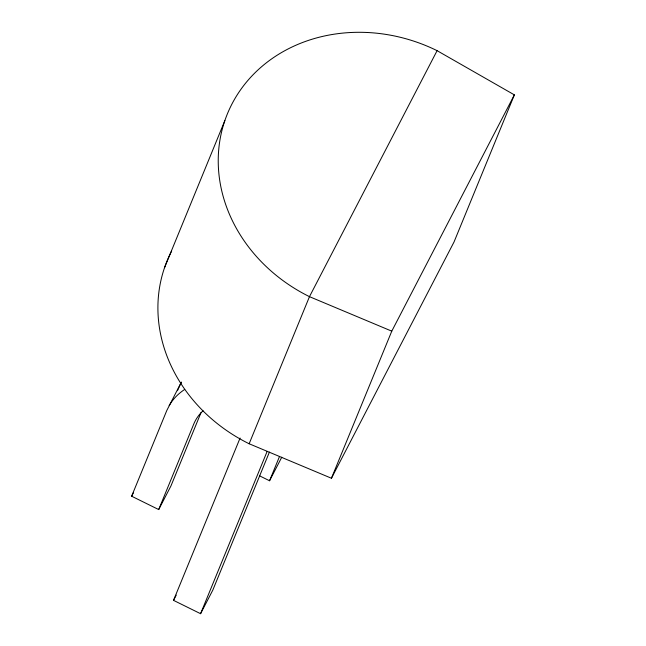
<?xml version="1.0" encoding="UTF-8"?>
<svg xmlns="http://www.w3.org/2000/svg" width="646" height="646" viewBox="0 0 646 646"><rect width="100%" height="100%" fill="white"/><g stroke="black" fill="none" stroke-linecap="round" stroke-linejoin="round"><path stroke-width="0.97" d="M164.52 267.719L224.848 120.616M201.019 412.6L170.915 486.01L158.698 509.565L131.631 496.217L166.781 410.525L181.381 382.085L177.472 390.693M158.698 509.565L193.752 424.075A160.507 76.599 27.4 0 1 203.07 410.743M269.414 452.095L212.792 590.145L200.575 613.7L173.516 600.352L240.086 438.045M249.146 443.762L309.474 296.659L437.1 50.671L514.369 94.873L454.033 241.975L331.446 478.25L249.146 443.762A157.681 138.438 22.3 0 1 171.642 251.068M200.575 613.7L267.145 451.392M259.627 475.868L269.552 480.761L279.5 456.504M331.446 478.25L391.775 331.156L514.369 94.873M131.631 496.217L133.447 492.728M173.516 600.352L176.229 595.119M269.552 480.761L281.769 457.207M391.775 331.156L309.474 296.659A157.681 138.438 22.3 0 1 231.971 103.966A157.681 138.438 22.3 0 1 437.1 50.671M169.163 405.64A190.715 91.013 27.4 0 1 184.708 389.425"/></g></svg>
